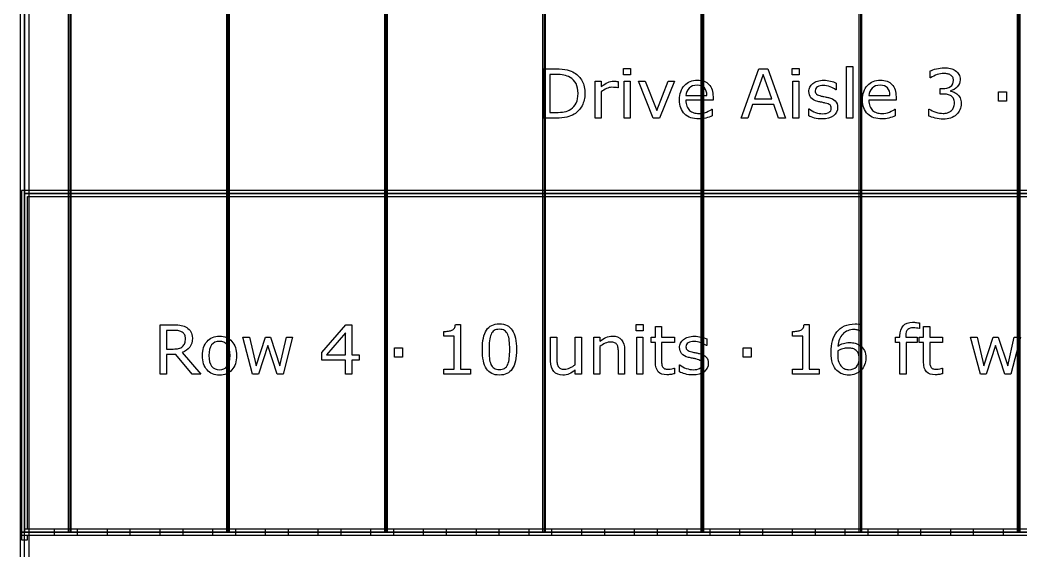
# Model space of a CAD drawing. Extents: x -13 to 750, y 12 to 2314.
# Drawn here: x 43.4 to 176.3, y 1431.4 to 1501.9 of the extents above; entities that cross this region are included whole.
import ezdxf

# ---------------------------------------------------------------- set-up
doc = ezdxf.new("R2010")
doc.units = 0
doc.layers.get('0').update_dxf_attribs({"linetype": 'CONTINUOUS'})

msp = doc.modelspace()

# ---------------------------------------------------------------- linework, layer by layer
at = {"color": 7}
for points in [[(43.400391, 1718.48961), (43.400391, 1266.2904), (268.59961, 1266.2904), (268.59961, 1718.48961)], [(44.599609, 1717.29039), (267.40039, 1717.29039), (267.40039, 1267.4896), (44.599609, 1267.4896)], [(43.400391, 1691.89), (43.400391, 1433.89), (44.599609, 1433.89), (44.599609, 1691.89)], [(49.800781, 1691.89), (49.800781, 1433.89), (50.199219, 1433.89), (50.199219, 1691.89)], [(70.800781, 1691.89), (70.800781, 1433.89), (71.199219, 1433.89), (71.199219, 1691.89)], [(91.800781, 1691.89), (91.800781, 1433.89), (92.199219, 1433.89), (92.199219, 1691.89)], [(112.80078, 1691.89), (112.80078, 1433.89), (113.19922, 1433.89), (113.19922, 1691.89)], [(133.80078, 1691.89), (133.80078, 1433.89), (134.19922, 1433.89), (134.19922, 1691.89)], [(154.80078, 1691.89), (154.80078, 1433.89), (155.19922, 1433.89), (155.19922, 1691.89)], [(175.80078, 1691.89), (175.80078, 1433.89), (176.19922, 1433.89), (176.19922, 1691.89)], [(44, 1504.89), (268, 1504.89), (268, 1478.89), (44, 1478.89)], [(124.49341, 1494.62049), (123.56177, 1494.62049), (123.56177, 1495.47742), (124.49341, 1495.47742)], [(146.88794, 1494.62047), (145.9563, 1494.62047), (145.9563, 1495.4774), (146.88794, 1495.4774)], [(153.9939, 1488.89), (153.16772, 1488.89), (153.16772, 1495.72789), (153.9939, 1495.72789)], [(145.073, 1488.89), (144.14575, 1488.89), (143.50415, 1490.71373), (140.67407, 1490.71373), (140.03247, 1488.89), (139.14917, 1488.89), (141.53101, 1495.43346), (142.69116, 1495.43346)], [(143.23608, 1491.4608), (142.08911, 1494.6732), (140.93774, 1491.4608)], [(124.44067, 1488.89), (123.6145, 1488.89), (123.6145, 1493.79869), (124.44067, 1493.79869)], [(130.32056, 1493.79869), (128.33423, 1488.89), (127.50366, 1488.89), (125.53052, 1493.79869), (126.427, 1493.79869), (127.94751, 1489.89195), (129.45483, 1493.79869)], [(146.83521, 1488.89), (146.00903, 1488.89), (146.00903, 1493.79869), (146.83521, 1493.79869)], [(117.51489, 1492.16836)], [(118.42456, 1492.15514)], [(167.90261, 1492.04082)], [(174.38892, 1491.13561), (173.33862, 1491.13561), (173.33862, 1492.37926), (174.38892, 1492.37926)], [(151.97681, 1490.30504)], [(43.599609, 1479.29039), (43.599609, 1433.48961), (268.40039, 1433.48961), (268.40039, 1479.29039)], [(44, 1478.89), (268, 1478.89), (268, 1433.89), (44, 1433.89)], [(44.400391, 1478.48961), (267.59961, 1478.48961), (267.59961, 1434.29039), (44.400391, 1434.29039)], [(88.436279, 1456.73131), (87.465088, 1456.73131), (87.465088, 1454.89), (86.621338, 1454.89), (86.621338, 1456.73131), (83.488037, 1456.73131), (83.488037, 1457.74205), (86.656494, 1461.43346), (87.465088, 1461.43346), (87.465088, 1457.43443), (88.436279, 1457.43443)], [(126.17212, 1460.62047), (125.24048, 1460.62047), (125.24048, 1461.4774), (126.17212, 1461.4774)], [(65.378174, 1459.5921)], [(79.607666, 1459.79869), (78.328857, 1454.89), (77.564209, 1454.89), (76.302979, 1458.67369), (75.050537, 1454.89), (74.290283, 1454.89), (72.998291, 1459.79869), (73.859619, 1459.79869), (74.760498, 1455.99742), (75.986572, 1459.79869), (76.667725, 1459.79869), (77.924561, 1455.99742), (78.7771, 1459.79869)], [(86.621338, 1457.43443), (86.621338, 1460.38756), (84.085693, 1457.43443)], [(126.11938, 1454.89), (125.29321, 1454.89), (125.29321, 1459.79869), (126.11938, 1459.79869)], [(176.2478, 1459.79869), (174.96899, 1454.89), (174.20435, 1454.89), (172.94312, 1458.67369), (171.69067, 1454.89), (170.93042, 1454.89), (169.63843, 1459.79869), (170.49976, 1459.79869), (171.40063, 1455.99742), (172.62671, 1459.79869), (173.30786, 1459.79869), (174.5647, 1455.99742), (175.41724, 1459.79869)], [(94.19751, 1457.13561), (93.147217, 1457.13561), (93.147217, 1458.37926), (94.19751, 1458.37926)], [(140.50269, 1457.13556), (139.45239, 1457.13556), (139.45239, 1458.37921), (140.50269, 1458.37921)], [(71.302002, 1457.34215)], [(72.154541, 1457.34215)], [(109.32349, 1458.16393)], [(155.73417, 1457.01251)], [(108.16771, 1456.16881)], [(134.80737, 1456.30499)], [(44, 1434.29039), (44, 1433.89), (43.599609, 1433.89), (43.599609, 1432.89), (44.400391, 1432.89), (44.400391, 1433.48961), (48, 1433.48961), (48, 1434.29039)], [(51, 1434.29039), (51, 1433.48961), (55, 1433.48961), (55, 1434.29039)], [(58, 1434.29039), (58, 1433.48961), (62, 1433.48961), (62, 1434.29039)], [(65, 1434.29039), (65, 1433.48961), (69, 1433.48961), (69, 1434.29039)], [(72, 1434.29039), (72, 1433.48961), (76, 1433.48961), (76, 1434.29039)], [(79, 1434.29039), (79, 1433.48961), (83, 1433.48961), (83, 1434.29039)], [(86, 1434.29039), (86, 1433.48961), (90, 1433.48961), (90, 1434.29039)], [(93, 1434.29039), (93, 1433.48961), (97, 1433.48961), (97, 1434.29039)], [(100, 1434.29039), (100, 1433.48961), (104, 1433.48961), (104, 1434.29039)], [(107, 1434.29039), (107, 1433.48961), (111, 1433.48961), (111, 1434.29039)], [(114, 1434.29039), (114, 1433.48961), (118, 1433.48961), (118, 1434.29039)], [(121, 1434.29039), (121, 1433.48961), (125, 1433.48961), (125, 1434.29039)], [(128, 1434.29039), (128, 1433.48961), (132, 1433.48961), (132, 1434.29039)], [(135, 1434.29039), (135, 1433.48961), (139, 1433.48961), (139, 1434.29039)], [(142, 1434.29039), (142, 1433.48961), (146, 1433.48961), (146, 1434.29039)], [(149, 1434.29039), (149, 1433.48961), (153, 1433.48961), (153, 1434.29039)], [(156, 1434.29039), (156, 1433.48961), (160, 1433.48961), (160, 1434.29039)], [(163, 1434.29039), (163, 1433.48961), (167, 1433.48961), (167, 1434.29039)], [(170, 1434.29039), (170, 1433.48961), (174, 1433.48961), (174, 1434.29039)], [(44, 1433.89), (268, 1433.89), (268, 1289.89), (44, 1289.89)]]:
    msp.add_lwpolyline(points, close=True, dxfattribs=at)
for points in [[(44, 1691.89), (44, 1433.89)], [(50, 1691.89), (50, 1433.89)], [(71, 1691.89), (71, 1433.89)], [(92, 1691.89), (92, 1433.89)], [(113, 1691.89), (113, 1433.89)], [(134, 1691.89), (134, 1433.89)], [(155, 1691.89), (155, 1433.89)], [(176, 1691.89), (176, 1433.89)], [(114.54858, 1488.89), (112.89624, 1488.89), (112.89624, 1495.43346), (114.53101, 1495.43346)], [(114.58374, 1494.68642), (113.76636, 1494.68642), (113.76636, 1489.6371), (114.58374, 1489.6371)], [(164.30784, 1494.23807), (164.26394, 1494.23807), (164.26394, 1495.15653)], [(120.5911, 1492.37488), (120.5911, 1488.89), (119.76493, 1488.89), (119.76493, 1493.79869), (120.5911, 1493.79869), (120.5911, 1493.07359)], [(122.82788, 1492.89783), (122.78398, 1492.89783)], [(122.82792, 1493.74599), (122.82788, 1492.89783)], [(151.7834, 1493.54822), (151.7834, 1492.66492), (151.7395, 1492.66492)], [(165.98216, 1492.07601), (165.58665, 1492.07601), (165.58665, 1492.8055), (165.89427, 1492.8055)], [(131.8147, 1491.89146), (134.6272, 1491.89146)], [(135.43135, 1491.70689), (135.4314, 1491.25865)], [(156.12085, 1491.89146), (158.93335, 1491.89146)], [(159.7375, 1491.70689), (159.73755, 1491.25865)], [(166.95778, 1492.52859), (166.95778, 1492.46709)], [(135.4314, 1491.25865), (131.8147, 1491.25865)], [(159.73755, 1491.25865), (156.12085, 1491.25865)], [(135.29077, 1490.08971), (135.33467, 1490.08971), (135.33467, 1489.18883)], [(148.14038, 1489.18443), (148.14038, 1490.11168), (148.18428, 1490.11168)], [(159.59692, 1490.08971), (159.64082, 1490.08971), (159.64082, 1489.18883)], [(164.07495, 1489.16686), (164.07495, 1490.08531), (164.14085, 1490.08531)], [(67.412842, 1454.89), (66.283447, 1454.89), (64.094971, 1457.49156), (62.868896, 1457.49156), (62.868896, 1454.89), (61.998779, 1454.89), (61.998779, 1461.43346), (63.831299, 1461.43346)], [(101.21997, 1461.45539), (101.90112, 1461.45539), (101.90112, 1455.55793), (103.23706, 1455.55793), (103.23706, 1454.89)], [(127.77173, 1456.494), (127.77173, 1459.10436), (127.21362, 1459.10436), (127.21362, 1459.79869), (127.77173, 1459.79869), (127.77173, 1461.20934), (128.5979, 1461.20934), (128.5979, 1459.79869), (130.30298, 1459.79869), (130.30298, 1459.10436), (128.5979, 1459.10436), (128.5979, 1456.86754)], [(147.52515, 1461.45539), (148.2063, 1461.45539), (148.2063, 1455.55793), (149.54224, 1455.55793), (149.54224, 1454.89)], [(155.09692, 1461.4554), (155.09692, 1460.61604), (155.05302, 1460.61604)], [(162.84009, 1460.92805), (162.79619, 1460.92805)], [(163.38062, 1456.49401), (163.38062, 1459.10437), (162.82251, 1459.10437), (162.82251, 1459.7987), (163.38062, 1459.7987), (163.38062, 1461.20935), (164.20679, 1461.20935), (164.20679, 1459.7987), (165.91187, 1459.7987), (165.91187, 1459.10437), (164.20679, 1459.10437), (164.20679, 1456.86755)], [(162.84014, 1461.68394), (162.84009, 1460.92805)], [(63.892822, 1460.68635), (62.868896, 1460.68635), (62.868896, 1458.21662), (63.747803, 1458.21662)], [(103.23706, 1454.89), (99.695068, 1454.89), (99.695068, 1455.55797), (101.05737, 1455.55797), (101.05737, 1459.94371), (99.695068, 1459.94371), (99.695068, 1460.54137)], [(113.85864, 1456.61266), (113.85864, 1459.79869), (114.68481, 1459.79869), (114.68481, 1457.00377)], [(117.137, 1456.13364), (117.137, 1459.79868), (117.96317, 1459.79868), (117.96313, 1454.89)], [(120.41523, 1458.55506), (120.41523, 1454.89), (119.58906, 1454.89), (119.58906, 1459.79869), (120.41523, 1459.79869), (120.41523, 1459.25377)], [(134.61397, 1459.54817), (134.61397, 1458.66487), (134.57007, 1458.66487)], [(149.54224, 1454.89), (146.00024, 1454.89), (146.00024, 1455.55797), (147.36255, 1455.55797), (147.36255, 1459.94371), (146.00024, 1459.94371), (146.00024, 1460.54137)], [(161.04277, 1459.9656), (161.04277, 1459.79861), (162.53252, 1459.79861), (162.53252, 1459.10428), (161.06914, 1459.10428), (161.06914, 1454.89), (160.24297, 1454.89), (160.24297, 1459.10436), (159.68486, 1459.10436), (159.68486, 1459.79869), (160.24297, 1459.79869), (160.24297, 1459.96129)], [(64.951904, 1457.75084), (67.412842, 1454.89)], [(123.6936, 1454.89), (122.86743, 1454.89), (122.86743, 1457.68492)], [(123.69355, 1458.07604), (123.6936, 1454.89)], [(154.84242, 1456.97729), (154.84204, 1456.97736)], [(130.25905, 1455.67659), (130.30295, 1455.67659), (130.30298, 1454.9339)], [(130.97095, 1455.18438), (130.97095, 1456.11163), (131.01485, 1456.11163)], [(165.86794, 1455.6766), (165.91184, 1455.6766), (165.91187, 1454.93391)], [(117.96313, 1454.89), (117.13696, 1454.89), (117.13696, 1455.43492)]]:
    msp.add_lwpolyline(points, dxfattribs=at)
for points in [[(164.26394, 1495.15653), (164.471947, 1495.25907), (164.7488, 1495.35282), (165.0945, 1495.43778)], [(165.0945, 1495.43778), (165.443133, 1495.525673), (165.780047, 1495.56962), (166.10524, 1495.56962)], [(166.10524, 1495.56962), (166.42458, 1495.56962), (166.70583, 1495.54032), (166.94899, 1495.48172)], [(166.94899, 1495.48172), (167.192157, 1495.42312), (167.411883, 1495.32937), (167.60817, 1495.20047)], [(114.53101, 1495.43346), (115.169677, 1495.43346), (115.67651, 1495.386583), (116.05151, 1495.29283)], [(115.62524, 1494.59852), (115.335207, 1494.65712), (114.98804, 1494.68642), (114.58374, 1494.68642)], [(116.44702, 1494.29529), (116.189207, 1494.441777), (115.91528, 1494.542853), (115.62524, 1494.59852)], [(116.05151, 1495.29283), (116.429443, 1495.20201), (116.74878, 1495.076033), (117.00952, 1494.9149)], [(117.24683, 1493.46473), (117.068117, 1493.81629), (116.801513, 1494.093143), (116.44702, 1494.29529)], [(117.00952, 1494.9149), (117.454833, 1494.63658), (117.802003, 1494.265977), (118.05103, 1493.80309)], [(165.19554, 1494.65995), (164.88206, 1494.560343), (164.58616, 1494.419717), (164.30784, 1494.23807)], [(166.08323, 1494.80936), (165.80491, 1494.80936), (165.509013, 1494.759557), (165.19554, 1494.65995)], [(166.57102, 1494.76546), (166.427467, 1494.794727), (166.26487, 1494.80936), (166.08323, 1494.80936)], [(166.97532, 1494.60726), (166.849347, 1494.683427), (166.71458, 1494.73616), (166.57102, 1494.76546)], [(167.25657, 1494.31282), (167.18919, 1494.43294), (167.09544, 1494.531087), (166.97532, 1494.60726)], [(167.35765, 1493.89974), (167.35765, 1494.05794), (167.323957, 1494.195633), (167.25657, 1494.31282)], [(167.60817, 1495.20047), (167.81911, 1495.059843), (167.97878, 1494.88992), (168.08718, 1494.6907)], [(168.08718, 1494.6907), (168.19558, 1494.49148), (168.24978, 1494.25857), (168.24978, 1493.99197)], [(117.51489, 1492.16834), (117.51489, 1492.681033), (117.425537, 1493.113163), (117.24683, 1493.46473)], [(118.05103, 1493.80309), (118.30005, 1493.340197), (118.42456, 1492.79088), (118.42456, 1492.15514)], [(120.5911, 1493.07359), (120.919227, 1493.337263), (121.207803, 1493.5233), (121.45683, 1493.6317)], [(121.27665, 1492.80994), (121.039343, 1492.698613), (120.810827, 1492.553593), (120.5911, 1492.37488)], [(122.01493, 1492.98133), (121.76005, 1492.98133), (121.513957, 1492.9242), (121.27665, 1492.80994)], [(121.45683, 1493.6317), (121.708783, 1493.743027), (121.96513, 1493.79869), (122.22587, 1493.79869)], [(122.42362, 1492.95933), (122.309367, 1492.973997), (122.173137, 1492.98133), (122.01493, 1492.98133)], [(122.22587, 1493.79869), (122.369423, 1493.79869), (122.473427, 1493.79429), (122.53788, 1493.78549)], [(122.78398, 1492.89783), (122.660933, 1492.927097), (122.540813, 1492.947597), (122.42362, 1492.95933)], [(122.53788, 1493.78549), (122.602347, 1493.77949), (122.699027, 1493.766323), (122.82792, 1493.74599)], [(130.97529, 1491.31578), (130.97529, 1492.118513), (131.193553, 1492.75572), (131.63008, 1493.2274)], [(131.63008, 1493.2274), (132.069533, 1493.69908), (132.64668, 1493.93492), (133.36152, 1493.93492)], [(132.25854, 1492.86266), (131.9978, 1492.601913), (131.849853, 1492.27818), (131.8147, 1491.89146)], [(133.31763, 1493.25377), (132.875243, 1493.25377), (132.522213, 1493.1234), (132.25854, 1492.86266)], [(134.29761, 1492.89781), (134.083743, 1493.135117), (133.757083, 1493.25377), (133.31763, 1493.25377)], [(133.36152, 1493.93492), (134.023633, 1493.93492), (134.5334, 1493.74156), (134.89082, 1493.35484)], [(134.6272, 1491.89146), (134.624533, 1492.32506), (134.51467, 1492.66051), (134.29761, 1492.89781)], [(134.89082, 1493.35484), (135.251173, 1492.968127), (135.43135, 1492.41881), (135.43135, 1491.70689)], [(148.1623, 1492.41883), (148.1623, 1492.620977), (148.203317, 1492.811407), (148.28535, 1492.99012)], [(148.28535, 1492.99012), (148.37031, 1493.168827), (148.49775, 1493.328493), (148.66767, 1493.46912)], [(148.66767, 1493.46912), (148.831737, 1493.606813), (149.039747, 1493.715213), (149.2917, 1493.79432)], [(149.31812, 1493.04285), (149.110107, 1492.928597), (149.0061, 1492.75721), (149.0061, 1492.52869)], [(149.2917, 1493.79432), (149.54658, 1493.876347), (149.83076, 1493.91736), (150.14424, 1493.91736)], [(150.08276, 1493.21863), (149.781007, 1493.21863), (149.526127, 1493.160037), (149.31812, 1493.04285)], [(150.97046, 1493.05604), (150.6687, 1493.164433), (150.3728, 1493.21863), (150.08276, 1493.21863)], [(150.14424, 1493.91736), (150.437207, 1493.91736), (150.733103, 1493.88074), (151.03193, 1493.8075)], [(151.7395, 1492.66492), (151.528567, 1492.820193), (151.27222, 1492.950567), (150.97046, 1493.05604)], [(151.03193, 1493.8075), (151.33369, 1493.737187), (151.58418, 1493.65076), (151.7834, 1493.54822)], [(155.28144, 1491.31578), (155.28144, 1492.118513), (155.499703, 1492.75572), (155.93623, 1493.2274)], [(155.93623, 1493.2274), (156.375683, 1493.69908), (156.95283, 1493.93492), (157.66767, 1493.93492)], [(156.5647, 1492.86266), (156.303953, 1492.601913), (156.156003, 1492.27818), (156.12085, 1491.89146)], [(157.62378, 1493.25377), (157.1814, 1493.25377), (156.828373, 1493.1234), (156.5647, 1492.86266)], [(158.60376, 1492.89781), (158.389893, 1493.135117), (158.063233, 1493.25377), (157.62378, 1493.25377)], [(157.66767, 1493.93492), (158.329783, 1493.93492), (158.83955, 1493.74156), (159.19697, 1493.35484)], [(158.93335, 1491.89146), (158.930683, 1492.32506), (158.82082, 1492.66051), (158.60376, 1492.89781)], [(159.19697, 1493.35484), (159.557323, 1492.968127), (159.7375, 1492.41881), (159.7375, 1491.70689)], [(165.89427, 1492.8055), (166.339583, 1492.8055), (166.694073, 1492.897783), (166.95774, 1493.08235)], [(166.95774, 1493.08235), (167.224347, 1493.26985), (167.35765, 1493.542313), (167.35765, 1493.89974)], [(167.86306, 1493.03836), (167.608173, 1492.768827), (167.306413, 1492.598903), (166.95778, 1492.52859)], [(168.24978, 1493.99197), (168.24978, 1493.62869), (168.120873, 1493.31082), (167.86306, 1493.03836)], [(117.2688, 1490.89395), (117.43286, 1491.23379), (117.51489, 1491.658593), (117.51489, 1492.16836)], [(118.42456, 1492.15514), (118.42456, 1491.560413), (118.29419, 1491.02135), (118.03345, 1490.53795)], [(148.43037, 1491.60145), (148.251657, 1491.824103), (148.1623, 1492.096563), (148.1623, 1492.41883)], [(149.34883, 1491.10047), (148.918163, 1491.21473), (148.61201, 1491.381723), (148.43037, 1491.60145)], [(149.0061, 1492.52869), (149.0061, 1492.326543), (149.06909, 1492.1742), (149.19507, 1492.07166)], [(149.19507, 1492.07166), (149.318117, 1491.96912), (149.517333, 1491.885623), (149.79272, 1491.82117)], [(149.79272, 1491.82117), (149.945067, 1491.786037), (150.11499, 1491.75088), (150.30249, 1491.7157)], [(150.30249, 1491.7157), (150.492917, 1491.680567), (150.65112, 1491.648333), (150.7771, 1491.619)], [(150.7771, 1491.619), (151.160887, 1491.531113), (151.456783, 1491.380237), (151.66479, 1491.16637)], [(166.5886, 1492.02331), (166.4011, 1492.058443), (166.198953, 1492.07601), (165.98216, 1492.07601)], [(167.06761, 1491.83874), (166.93577, 1491.92956), (166.7761, 1491.991083), (166.5886, 1492.02331)], [(166.95778, 1492.46709), (167.098407, 1492.443623), (167.25954, 1492.393817), (167.44118, 1492.31767)], [(167.37522, 1491.47399), (167.30198, 1491.629263), (167.199443, 1491.750847), (167.06761, 1491.83874)], [(167.48948, 1490.89392), (167.48948, 1491.128293), (167.451393, 1491.32165), (167.37522, 1491.47399)], [(167.44118, 1492.31767), (167.62282, 1492.24443), (167.77663, 1492.152147), (167.90261, 1492.04082)], [(167.90259, 1492.04088), (168.043217, 1491.9149), (168.15894, 1491.756697), (168.24976, 1491.56627)], [(168.24976, 1491.56627), (168.34058, 1491.375843), (168.38599, 1491.12975), (168.38599, 1490.82799)], [(116.53931, 1490.07217), (116.864503, 1490.280177), (117.107667, 1490.554103), (117.2688, 1490.89395)], [(118.03345, 1490.53795), (117.775637, 1490.05455), (117.431397, 1489.67955), (117.00073, 1489.41295)], [(131.66084, 1489.43492), (131.203807, 1489.877307), (130.97529, 1490.50426), (130.97529, 1491.31578)], [(131.8147, 1491.25865), (131.8147, 1490.956897), (131.86011, 1490.693227), (131.95093, 1490.46764)], [(131.95093, 1490.46764), (132.04175, 1490.24498), (132.16626, 1490.061873), (132.32446, 1489.91832)], [(149.86299, 1490.98621), (149.67549, 1491.021343), (149.504103, 1491.05943), (149.34883, 1491.10047)], [(150.32441, 1490.89391), (150.207223, 1490.920243), (150.053417, 1490.95101), (149.86299, 1490.98621)], [(150.96601, 1490.63902), (150.854683, 1490.738633), (150.640817, 1490.823597), (150.32441, 1490.89391)], [(150.82539, 1489.64586), (151.03047, 1489.763047), (151.13301, 1489.947617), (151.13301, 1490.19957)], [(151.13301, 1490.19957), (151.13301, 1490.39293), (151.077343, 1490.539413), (150.96601, 1490.63902)], [(151.97681, 1490.30504), (151.97681, 1489.8568), (151.790773, 1489.489123), (151.4187, 1489.20201)], [(151.66479, 1491.16637), (151.872803, 1490.94957), (151.97681, 1490.66246), (151.97681, 1490.30504)], [(155.96699, 1489.43492), (155.509957, 1489.877307), (155.28144, 1490.50426), (155.28144, 1491.31578)], [(156.12085, 1491.25865), (156.12085, 1490.956897), (156.16626, 1490.693227), (156.25708, 1490.46764)], [(156.25708, 1490.46764), (156.3479, 1490.24498), (156.472413, 1490.061873), (156.63062, 1489.91832)], [(167.08958, 1489.87878), (167.224347, 1490.007687), (167.323957, 1490.149777), (167.38841, 1490.30505)], [(167.38841, 1490.30505), (167.45579, 1490.460323), (167.48948, 1490.656613), (167.48948, 1490.89392)], [(168.38599, 1490.82799), (168.38599, 1490.529163), (168.33179, 1490.255237), (168.22339, 1490.00621)], [(115.99878, 1489.01305), (115.632567, 1488.931017), (115.149167, 1488.89), (114.54858, 1488.89)], [(114.58374, 1489.6371), (115.002687, 1489.6371), (115.367433, 1489.667867), (115.67798, 1489.7294)], [(115.67798, 1489.7294), (115.991453, 1489.790933), (116.278563, 1489.90519), (116.53931, 1490.07217)], [(117.00073, 1489.41295), (116.701903, 1489.228377), (116.36792, 1489.095077), (115.99878, 1489.01305)], [(133.56807, 1488.77574), (132.753617, 1488.77574), (132.117873, 1488.995467), (131.66084, 1489.43492)], [(132.32446, 1489.91832), (132.476807, 1489.777693), (132.656983, 1489.672223), (132.86499, 1489.60191)], [(132.86499, 1489.60191), (133.07593, 1489.531603), (133.307377, 1489.49645), (133.55933, 1489.49645)], [(133.55933, 1489.49645), (133.89331, 1489.49645), (134.228757, 1489.562367), (134.56567, 1489.6942)], [(134.48213, 1488.89439), (134.19209, 1488.81529), (133.887403, 1488.77574), (133.56807, 1488.77574)], [(135.33467, 1489.18883), (135.05635, 1489.071643), (134.77217, 1488.973497), (134.48213, 1488.89439)], [(134.56567, 1489.6942), (134.905517, 1489.828967), (135.147217, 1489.960803), (135.29077, 1490.08971)], [(148.90063, 1488.89879), (148.598877, 1488.986683), (148.34546, 1489.081897), (148.14038, 1489.18443)], [(148.18428, 1490.11168), (148.44502, 1489.915393), (148.735057, 1489.758653), (149.05439, 1489.64146)], [(149.90259, 1488.77135), (149.53931, 1488.77135), (149.205323, 1488.81383), (148.90063, 1488.89879)], [(149.05439, 1489.64146), (149.37373, 1489.527207), (149.679883, 1489.47008), (149.97285, 1489.47008)], [(151.4187, 1489.20201), (151.04956, 1488.914903), (150.54419, 1488.77135), (149.90259, 1488.77135)], [(149.97285, 1489.47008), (150.33613, 1489.47008), (150.62031, 1489.528673), (150.82539, 1489.64586)], [(157.87422, 1488.77574), (157.059767, 1488.77574), (156.424023, 1488.995467), (155.96699, 1489.43492)], [(156.63062, 1489.91832), (156.78296, 1489.777693), (156.963133, 1489.672223), (157.17114, 1489.60191)], [(157.17114, 1489.60191), (157.38208, 1489.531603), (157.613527, 1489.49645), (157.86548, 1489.49645)], [(157.86548, 1489.49645), (158.199467, 1489.49645), (158.534917, 1489.562367), (158.87183, 1489.6942)], [(158.78828, 1488.89439), (158.49824, 1488.81529), (158.193553, 1488.77574), (157.87422, 1488.77574)], [(159.64082, 1489.18883), (159.3625, 1489.071643), (159.07832, 1488.973497), (158.78828, 1488.89439)], [(158.87183, 1489.6942), (159.21167, 1489.828967), (159.453367, 1489.960803), (159.59692, 1490.08971)], [(164.94067, 1488.88561), (164.58911, 1488.97057), (164.300537, 1489.06432), (164.07495, 1489.16686)], [(164.14085, 1490.08531), (164.38987, 1489.92125), (164.68284, 1489.78502), (165.01976, 1489.67662)], [(166.01294, 1488.75377), (165.64966, 1488.75377), (165.292237, 1488.797717), (164.94067, 1488.88561)], [(165.01976, 1489.67662), (165.356673, 1489.56822), (165.681867, 1489.51402), (165.99534, 1489.51402)], [(165.99534, 1489.51402), (166.179913, 1489.51402), (166.376203, 1489.544787), (166.58421, 1489.60632)], [(166.98853, 1488.89879), (166.69263, 1488.80211), (166.367433, 1488.75377), (166.01294, 1488.75377)], [(166.58421, 1489.60632), (166.792217, 1489.667853), (166.960673, 1489.758673), (167.08958, 1489.87878)], [(167.76636, 1489.35582), (167.546633, 1489.15074), (167.287357, 1488.998397), (166.98853, 1488.89879)], [(168.22339, 1490.00621), (168.11499, 1489.75719), (167.962647, 1489.540393), (167.76636, 1489.35582)], [(63.831299, 1461.43346), (64.226807, 1461.43346), (64.556397, 1461.407093), (64.820068, 1461.35436)], [(64.820068, 1461.35436), (65.08374, 1461.30456), (65.321045, 1461.213737), (65.531982, 1461.08189)], [(65.531982, 1461.08189), (65.769287, 1460.932477), (65.953857, 1460.743513), (66.085693, 1460.515)], [(100.76733, 1460.7215), (100.902097, 1460.794747), (101.007567, 1460.887033), (101.08374, 1460.99836)], [(101.08374, 1460.99836), (101.16284, 1461.11262), (101.20825, 1461.264963), (101.21997, 1461.45539)], [(105.34644, 1460.73033), (105.712647, 1461.28697), (106.283933, 1461.56529), (107.0603, 1461.56529)], [(107.0603, 1461.56529), (107.84546, 1461.56529), (108.418213, 1461.282577), (108.77856, 1460.71715)], [(147.07251, 1460.7215), (147.207277, 1460.794747), (147.312747, 1460.887033), (147.38892, 1460.99836)], [(147.38892, 1460.99836), (147.46802, 1461.11262), (147.51343, 1461.264963), (147.52515, 1461.45539)], [(151.88452, 1460.50182), (152.142333, 1460.832873), (152.474853, 1461.090683), (152.88208, 1461.27525)], [(152.88208, 1461.27525), (153.289307, 1461.46275), (153.763917, 1461.5565), (154.30591, 1461.5565)], [(154.30591, 1461.5565), (154.478763, 1461.5565), (154.623783, 1461.549167), (154.74097, 1461.5345)], [(154.74097, 1461.5345), (154.858157, 1461.519833), (154.976807, 1461.493467), (155.09692, 1461.4554)], [(160.24297, 1459.96129), (160.24297, 1460.544297), (160.38799, 1460.991073), (160.67803, 1461.30162)], [(160.67803, 1461.30162), (160.96807, 1461.6151), (161.387013, 1461.77184), (161.93486, 1461.77184)], [(162.05352, 1461.05105), (161.699027, 1461.05105), (161.441213, 1460.97195), (161.28008, 1460.81375)], [(161.93486, 1461.77184), (162.119433, 1461.77184), (162.284963, 1461.76304), (162.43145, 1461.74544)], [(162.44024, 1461.00715), (162.293753, 1461.036417), (162.164847, 1461.05105), (162.05352, 1461.05105)], [(162.43145, 1461.74544), (162.580863, 1461.72784), (162.717093, 1461.70734), (162.84014, 1461.68394)], [(162.79619, 1460.92805), (162.70537, 1460.954383), (162.58672, 1460.98075), (162.44024, 1461.00715)], [(64.503662, 1460.63365), (64.330811, 1460.668783), (64.127197, 1460.68635), (63.892822, 1460.68635)], [(64.951904, 1460.45787), (64.825927, 1460.54283), (64.676513, 1460.601423), (64.503662, 1460.63365)], [(65.2771, 1460.08873), (65.212647, 1460.235217), (65.104248, 1460.358263), (64.951904, 1460.45787)], [(65.378174, 1459.59215), (65.378174, 1459.77965), (65.344483, 1459.945177), (65.2771, 1460.08873)], [(65.281494, 1458.98126), (65.345947, 1459.142393), (65.378174, 1459.346007), (65.378174, 1459.5921)], [(66.287842, 1459.65367), (66.287842, 1459.18199), (66.16919, 1458.786483), (65.931885, 1458.46715)], [(66.085693, 1460.515), (66.220459, 1460.289413), (66.287842, 1460.002303), (66.287842, 1459.65367)], [(68.234619, 1459.23619), (68.644776, 1459.70201), (69.197022, 1459.93492), (69.891357, 1459.93492)], [(69.891357, 1459.93492), (70.579834, 1459.93492), (71.12915, 1459.70201), (71.539307, 1459.23619)], [(99.695068, 1460.54137), (99.879639, 1460.54137), (100.077393, 1460.556003), (100.28833, 1460.58527)], [(100.28833, 1460.58527), (100.49927, 1460.61747), (100.658937, 1460.66288), (100.76733, 1460.7215)], [(104.79712, 1458.15514), (104.79712, 1459.318227), (104.980227, 1460.176623), (105.34644, 1460.73033)], [(105.94849, 1460.15025), (105.848877, 1459.933457), (105.780027, 1459.650743), (105.74194, 1459.30211)], [(106.37476, 1460.66881), (106.196047, 1460.55455), (106.053957, 1460.381697), (105.94849, 1460.15025)], [(107.0603, 1460.8402), (106.784913, 1460.8402), (106.5564, 1460.78307), (106.37476, 1460.66881)], [(107.74146, 1460.66881), (107.565673, 1460.78307), (107.33862, 1460.8402), (107.0603, 1460.8402)], [(108.16333, 1460.15904), (108.06079, 1460.384627), (107.920167, 1460.55455), (107.74146, 1460.66881)], [(108.37427, 1459.32408), (108.339137, 1459.652207), (108.268823, 1459.930527), (108.16333, 1460.15904)], [(108.77856, 1460.71715), (109.141847, 1460.15465), (109.32349, 1459.303577), (109.32349, 1458.16393)], [(120.41523, 1459.25377), (120.673043, 1459.467637), (120.939647, 1459.63463), (121.21504, 1459.75475)], [(121.21504, 1459.75475), (121.490427, 1459.874863), (121.77314, 1459.93492), (122.06318, 1459.93492)], [(122.06318, 1459.93492), (122.593453, 1459.93492), (122.99775, 1459.775253), (123.27607, 1459.45592)], [(131.49825, 1459.46907), (131.66231, 1459.606763), (131.870317, 1459.715163), (132.12227, 1459.79427)], [(132.12227, 1459.79427), (132.377157, 1459.876297), (132.661337, 1459.91731), (132.97481, 1459.91731)], [(132.97481, 1459.91731), (133.267783, 1459.91731), (133.563683, 1459.88069), (133.86251, 1459.80745)], [(133.86251, 1459.80745), (134.16427, 1459.737137), (134.414757, 1459.65071), (134.61397, 1459.54817)], [(146.00024, 1460.54137), (146.184813, 1460.54137), (146.38257, 1460.556003), (146.59351, 1460.58527)], [(146.59351, 1460.58527), (146.804443, 1460.61747), (146.96411, 1460.66288), (147.07251, 1460.7215)], [(151.28687, 1459.3065), (151.412843, 1459.754747), (151.61206, 1460.153187), (151.88452, 1460.50182)], [(152.66679, 1460.20733), (152.29179, 1459.814757), (152.073527, 1459.28302), (152.012, 1458.61212)], [(154.17411, 1460.80059), (153.54423, 1460.80059), (153.04179, 1460.602837), (152.66679, 1460.20733)], [(154.67948, 1460.73909), (154.51542, 1460.78009), (154.346963, 1460.80059), (154.17411, 1460.80059)], [(155.05302, 1460.61604), (154.970987, 1460.659973), (154.846473, 1460.70099), (154.67948, 1460.73909)], [(161.28008, 1460.81375), (161.121873, 1460.658477), (161.04277, 1460.37576), (161.04277, 1459.9656)], [(63.747803, 1458.21662), (64.023194, 1458.21662), (64.263428, 1458.240053), (64.468506, 1458.28692)], [(64.468506, 1458.28692), (64.673584, 1458.33672), (64.8479, 1458.42754), (64.991455, 1458.55938)], [(65.931885, 1458.46715), (65.69458, 1458.150743), (65.36792, 1457.911973), (64.951904, 1457.75084)], [(64.991455, 1458.55938), (65.123291, 1458.682427), (65.219971, 1458.823053), (65.281494, 1458.98126)], [(67.623779, 1457.34215), (67.623779, 1458.141957), (67.827392, 1458.773303), (68.234619, 1459.23619)], [(68.845459, 1458.75719), (68.599365, 1458.44957), (68.476318, 1457.97789), (68.476318, 1457.34215)], [(69.891357, 1459.22301), (69.443115, 1459.22301), (69.094482, 1459.067737), (68.845459, 1458.75719)], [(70.928467, 1458.75719), (70.679444, 1459.067737), (70.33374, 1459.22301), (69.891357, 1459.22301)], [(71.302002, 1457.34215), (71.302002, 1457.97789), (71.17749, 1458.44957), (70.928467, 1458.75719)], [(71.539307, 1459.23619), (71.949463, 1458.773303), (72.154541, 1458.141957), (72.154541, 1457.34215)], [(105.74194, 1459.30211), (105.706807, 1458.953477), (105.68924, 1458.571153), (105.68924, 1458.15514)], [(108.43137, 1458.16393), (108.43137, 1458.609237), (108.412337, 1458.995953), (108.37427, 1459.32408)], [(121.12275, 1458.98133), (120.876657, 1458.870003), (120.640817, 1458.727913), (120.41523, 1458.55506)], [(121.83027, 1459.14832), (121.604683, 1459.14832), (121.368843, 1459.092657), (121.12275, 1458.98133)], [(122.36641, 1459.05602), (122.22871, 1459.117553), (122.049997, 1459.14832), (121.83027, 1459.14832)], [(122.68281, 1458.78355), (122.60957, 1458.906603), (122.504103, 1458.997427), (122.36641, 1459.05602)], [(122.82783, 1458.31773), (122.801497, 1458.51695), (122.753157, 1458.672223), (122.68281, 1458.78355)], [(122.86743, 1457.68492), (122.86743, 1457.910507), (122.85423, 1458.121443), (122.82783, 1458.31773)], [(123.27607, 1459.45592), (123.55439, 1459.13658), (123.69355, 1458.67662), (123.69355, 1458.07604)], [(130.99288, 1458.41878), (130.99288, 1458.620927), (131.033897, 1458.811357), (131.11593, 1458.99007)], [(131.26095, 1457.6014), (131.082237, 1457.824053), (130.99288, 1458.096513), (130.99288, 1458.41878)], [(131.11593, 1458.99007), (131.20089, 1459.168777), (131.32833, 1459.328443), (131.49825, 1459.46907)], [(132.14868, 1459.0428), (131.940673, 1458.928547), (131.83667, 1458.75716), (131.83667, 1458.52864)], [(131.83667, 1458.52864), (131.83667, 1458.326493), (131.899657, 1458.17415), (132.02563, 1458.07161)], [(132.91333, 1459.21858), (132.61157, 1459.21858), (132.356687, 1459.159987), (132.14868, 1459.0428)], [(133.80103, 1459.05599), (133.49927, 1459.164383), (133.20337, 1459.21858), (132.91333, 1459.21858)], [(134.57007, 1458.66487), (134.35913, 1458.820143), (134.102783, 1458.950517), (133.80103, 1459.05599)], [(151.10229, 1457.76402), (151.10229, 1458.3441), (151.163817, 1458.85826), (151.28687, 1459.3065)], [(152.66675, 1458.26051), (152.452883, 1458.20191), (152.233157, 1458.111087), (152.00757, 1457.98804)], [(152.012, 1458.61212), (152.258093, 1458.761533), (152.499793, 1458.874327), (152.7371, 1458.9505)], [(153.36108, 1458.34841), (153.11206, 1458.34841), (152.880617, 1458.31911), (152.66675, 1458.26051)], [(152.7371, 1458.9505), (152.977333, 1459.0296), (153.25419, 1459.06915), (153.56767, 1459.06915)], [(153.87524, 1458.30451), (153.71118, 1458.333777), (153.539793, 1458.34841), (153.36108, 1458.34841)], [(153.56767, 1459.06915), (153.84599, 1459.06915), (154.090617, 1459.042783), (154.30155, 1458.99005)], [(154.32349, 1458.11994), (154.188723, 1458.213693), (154.039307, 1458.275217), (153.87524, 1458.30451)], [(154.30155, 1458.99005), (154.515417, 1458.94025), (154.73368, 1458.83771), (154.95634, 1458.68243)], [(154.95634, 1458.68243), (155.214153, 1458.503717), (155.407513, 1458.27813), (155.53642, 1458.00567)], [(68.234619, 1455.44811), (67.827392, 1455.910997), (67.623779, 1456.542343), (67.623779, 1457.34215)], [(68.476318, 1457.34215), (68.476318, 1456.726917), (68.60083, 1456.25963), (68.849854, 1455.94029)], [(70.924072, 1455.9359), (71.176025, 1456.252307), (71.302002, 1456.721057), (71.302002, 1457.34215)], [(72.154541, 1457.34215), (72.154541, 1456.542343), (71.949463, 1455.910997), (71.539307, 1455.44811)], [(105.33765, 1455.58873), (104.977297, 1456.14537), (104.79712, 1457.00084), (104.79712, 1458.15514)], [(105.68924, 1458.15514), (105.68924, 1457.698107), (105.70534, 1457.31578), (105.73754, 1457.00816)], [(105.73754, 1457.00816), (105.76974, 1456.700547), (105.838587, 1456.425157), (105.94408, 1456.18199)], [(108.16772, 1456.16881), (108.27026, 1456.406117), (108.33911, 1456.684437), (108.37427, 1457.00377)], [(108.37427, 1457.00377), (108.412337, 1457.326037), (108.43137, 1457.712757), (108.43137, 1458.16393)], [(109.32349, 1458.16393), (109.32349, 1456.989123), (109.13892, 1456.12633), (108.76978, 1455.57555)], [(114.68481, 1457.00377), (114.68481, 1456.754743), (114.696543, 1456.540877), (114.72001, 1456.36217)], [(132.1794, 1457.10042), (131.74874, 1457.21468), (131.44259, 1457.381673), (131.26095, 1457.6014)], [(132.02563, 1458.07161), (132.148683, 1457.96907), (132.347903, 1457.885573), (132.62329, 1457.82112)], [(132.69356, 1456.98616), (132.50606, 1457.021293), (132.334673, 1457.05938), (132.1794, 1457.10042)], [(132.62329, 1457.82112), (132.775637, 1457.785987), (132.94556, 1457.75083), (133.13306, 1457.71565)], [(133.15499, 1456.89386), (133.037803, 1456.920193), (132.883993, 1456.95096), (132.69356, 1456.98616)], [(133.13306, 1457.71565), (133.323487, 1457.680517), (133.48169, 1457.648283), (133.60767, 1457.61895)], [(133.79659, 1456.63897), (133.685263, 1456.738583), (133.471397, 1456.823547), (133.15499, 1456.89386)], [(133.60767, 1457.61895), (133.991457, 1457.531063), (134.287353, 1457.380187), (134.49536, 1457.16632)], [(134.49536, 1457.16632), (134.703367, 1456.94952), (134.80737, 1456.66241), (134.80737, 1456.30499)], [(151.30444, 1456.31383), (151.169673, 1456.715197), (151.10229, 1457.198593), (151.10229, 1457.76402)], [(151.99437, 1457.79908), (151.991703, 1457.74048), (151.99037, 1457.665773), (151.99037, 1457.57496)], [(151.99037, 1457.57496), (151.99037, 1457.112067), (152.037247, 1456.745857), (152.131, 1456.47633)], [(152.00757, 1457.98804), (152.00157, 1457.923573), (151.99717, 1457.860587), (151.99437, 1457.79908)], [(154.71899, 1457.65412), (154.63989, 1457.832833), (154.508057, 1457.988107), (154.32349, 1458.11994)], [(154.47767, 1455.85669), (154.720837, 1456.11743), (154.84242, 1456.490963), (154.84242, 1456.97729)], [(154.84204, 1456.97736), (154.84204, 1457.24982), (154.801023, 1457.475407), (154.71899, 1457.65412)], [(155.73413, 1457.01256), (155.73413, 1456.34752), (155.514403, 1455.804063), (155.07495, 1455.38219)], [(155.53642, 1458.00567), (155.668253, 1457.73321), (155.73417, 1457.402157), (155.73417, 1457.01251)], [(68.849854, 1455.94029), (69.098877, 1455.623883), (69.446045, 1455.46568), (69.891357, 1455.46568)], [(69.891357, 1455.46568), (70.33081, 1455.46568), (70.675049, 1455.62242), (70.924072, 1455.9359)], [(107.0603, 1454.75377), (106.275147, 1454.75377), (105.70093, 1455.03209), (105.33765, 1455.58873)], [(105.94408, 1456.18199), (106.04076, 1455.953477), (106.17699, 1455.77916), (106.35277, 1455.65904)], [(106.35277, 1455.65904), (106.531483, 1455.538927), (106.767323, 1455.47887), (107.06029, 1455.47887)], [(107.06029, 1455.47887), (107.335683, 1455.47887), (107.5642, 1455.535997), (107.74584, 1455.65025)], [(108.76978, 1455.57555), (108.403567, 1455.027697), (107.83374, 1454.75377), (107.0603, 1454.75377)], [(107.74584, 1455.65025), (107.92748, 1455.76451), (108.068103, 1455.937363), (108.16771, 1456.16881)], [(114.28931, 1455.22398), (114.002197, 1455.540387), (113.85864, 1456.00328), (113.85864, 1456.61266)], [(114.72001, 1456.36217), (114.743477, 1456.18639), (114.79328, 1456.03551), (114.86942, 1455.90953)], [(114.86942, 1455.90953), (114.948527, 1455.780623), (115.051067, 1455.686873), (115.17704, 1455.62828)], [(115.17704, 1455.62828), (115.30302, 1455.56968), (115.486127, 1455.54038), (115.72636, 1455.54038)], [(115.72636, 1455.54038), (115.940227, 1455.54038), (116.173137, 1455.596043), (116.42509, 1455.70737)], [(116.42509, 1455.70737), (116.67997, 1455.818703), (116.917273, 1455.960793), (117.137, 1456.13364)], [(128.16284, 1455.19762), (127.9021, 1455.467147), (127.77173, 1455.899273), (127.77173, 1456.494)], [(128.5979, 1456.86754), (128.5979, 1456.609727), (128.603767, 1456.407577), (128.6155, 1456.26109)], [(128.6155, 1456.26109), (128.627233, 1456.117537), (128.66825, 1455.982773), (128.73855, 1455.8568)], [(128.73855, 1455.8568), (128.803017, 1455.739613), (128.890907, 1455.653187), (129.00222, 1455.59752)], [(129.00222, 1455.59752), (129.116473, 1455.544787), (129.289323, 1455.51842), (129.52077, 1455.51842)], [(129.52077, 1455.51842), (129.655537, 1455.51842), (129.796163, 1455.537453), (129.94265, 1455.57552)], [(129.94265, 1455.57552), (130.08913, 1455.61652), (130.194597, 1455.65021), (130.25905, 1455.67659)], [(131.01485, 1456.11163), (131.275597, 1455.915343), (131.565637, 1455.758603), (131.88497, 1455.64141)], [(131.88497, 1455.64141), (132.204303, 1455.527157), (132.510457, 1455.47003), (132.80343, 1455.47003)], [(132.80343, 1455.47003), (133.16671, 1455.47003), (133.45089, 1455.528623), (133.65597, 1455.64581)], [(133.65597, 1455.64581), (133.861043, 1455.762997), (133.96358, 1455.947567), (133.96358, 1456.19952)], [(133.96358, 1456.19952), (133.96358, 1456.39288), (133.907917, 1456.539363), (133.79659, 1456.63897)], [(134.80737, 1456.30499), (134.80737, 1455.85675), (134.621337, 1455.489073), (134.24927, 1455.20196)], [(151.88892, 1455.34703), (151.636967, 1455.590197), (151.44214, 1455.912463), (151.30444, 1456.31383)], [(152.131, 1456.47633), (152.227673, 1456.209723), (152.359507, 1455.998783), (152.5265, 1455.84351)], [(152.5265, 1455.84351), (152.661267, 1455.714603), (152.806287, 1455.61939), (152.96156, 1455.55787)], [(152.96156, 1455.55787), (153.119767, 1455.49927), (153.291153, 1455.46997), (153.47572, 1455.46997)], [(153.47572, 1455.46997), (153.900527, 1455.46997), (154.23451, 1455.598877), (154.47767, 1455.85669)], [(163.77173, 1455.19763), (163.51099, 1455.467157), (163.38062, 1455.899283), (163.38062, 1456.49401)], [(164.20679, 1456.86755), (164.20679, 1456.609737), (164.212657, 1456.407587), (164.22439, 1456.2611)], [(164.22439, 1456.2611), (164.236123, 1456.117547), (164.277137, 1455.982783), (164.34743, 1455.85681)], [(164.34743, 1455.85681), (164.411897, 1455.739623), (164.499787, 1455.653197), (164.6111, 1455.59753)], [(164.6111, 1455.59753), (164.72536, 1455.544797), (164.898213, 1455.51843), (165.12966, 1455.51843)], [(165.12966, 1455.51843), (165.264427, 1455.51843), (165.40505, 1455.537463), (165.55153, 1455.57553)], [(165.55153, 1455.57553), (165.698017, 1455.61653), (165.803487, 1455.65022), (165.86794, 1455.6766)], [(69.891357, 1454.75377), (69.197022, 1454.75377), (68.644776, 1454.985217), (68.234619, 1455.44811)], [(71.539307, 1455.44811), (71.12915, 1454.985217), (70.579834, 1454.75377), (69.891357, 1454.75377)], [(115.49341, 1454.75377), (114.977783, 1454.75377), (114.576417, 1454.910507), (114.28931, 1455.22398)], [(116.33716, 1454.92955), (116.082273, 1454.812363), (115.801023, 1454.75377), (115.49341, 1454.75377)], [(117.13696, 1455.43492), (116.85864, 1455.215193), (116.59204, 1455.046737), (116.33716, 1454.92955)], [(129.30542, 1454.79332), (128.804447, 1454.79332), (128.423587, 1454.928087), (128.16284, 1455.19762)], [(129.79321, 1454.83282), (129.61157, 1454.806487), (129.448973, 1454.79332), (129.30542, 1454.79332)], [(130.30298, 1454.9339), (130.147707, 1454.8929), (129.977783, 1454.859207), (129.79321, 1454.83282)], [(131.7312, 1454.89874), (131.42944, 1454.986633), (131.176023, 1455.081847), (130.97095, 1455.18438)], [(132.73315, 1454.7713), (132.36987, 1454.7713), (132.035887, 1454.81378), (131.7312, 1454.89874)], [(134.24927, 1455.20196), (133.88013, 1454.914853), (133.374757, 1454.7713), (132.73315, 1454.7713)], [(152.58765, 1454.90318), (152.323977, 1455.002793), (152.091067, 1455.150743), (151.88892, 1455.34703)], [(153.46655, 1454.75377), (153.144283, 1454.75377), (152.851317, 1454.803573), (152.58765, 1454.90318)], [(155.07495, 1455.38219), (154.63843, 1454.963243), (154.102297, 1454.75377), (153.46655, 1454.75377)], [(164.91431, 1454.79333), (164.41333, 1454.79333), (164.03247, 1454.928097), (163.77173, 1455.19763)], [(165.4021, 1454.83283), (165.22046, 1454.806497), (165.057863, 1454.79333), (164.91431, 1454.79333)], [(165.91187, 1454.93391), (165.756597, 1454.89291), (165.586673, 1454.859217), (165.4021, 1454.83283)]]:
    msp.add_open_spline(points, degree=3, dxfattribs=at)

doc.saveas('drawing.dxf')
